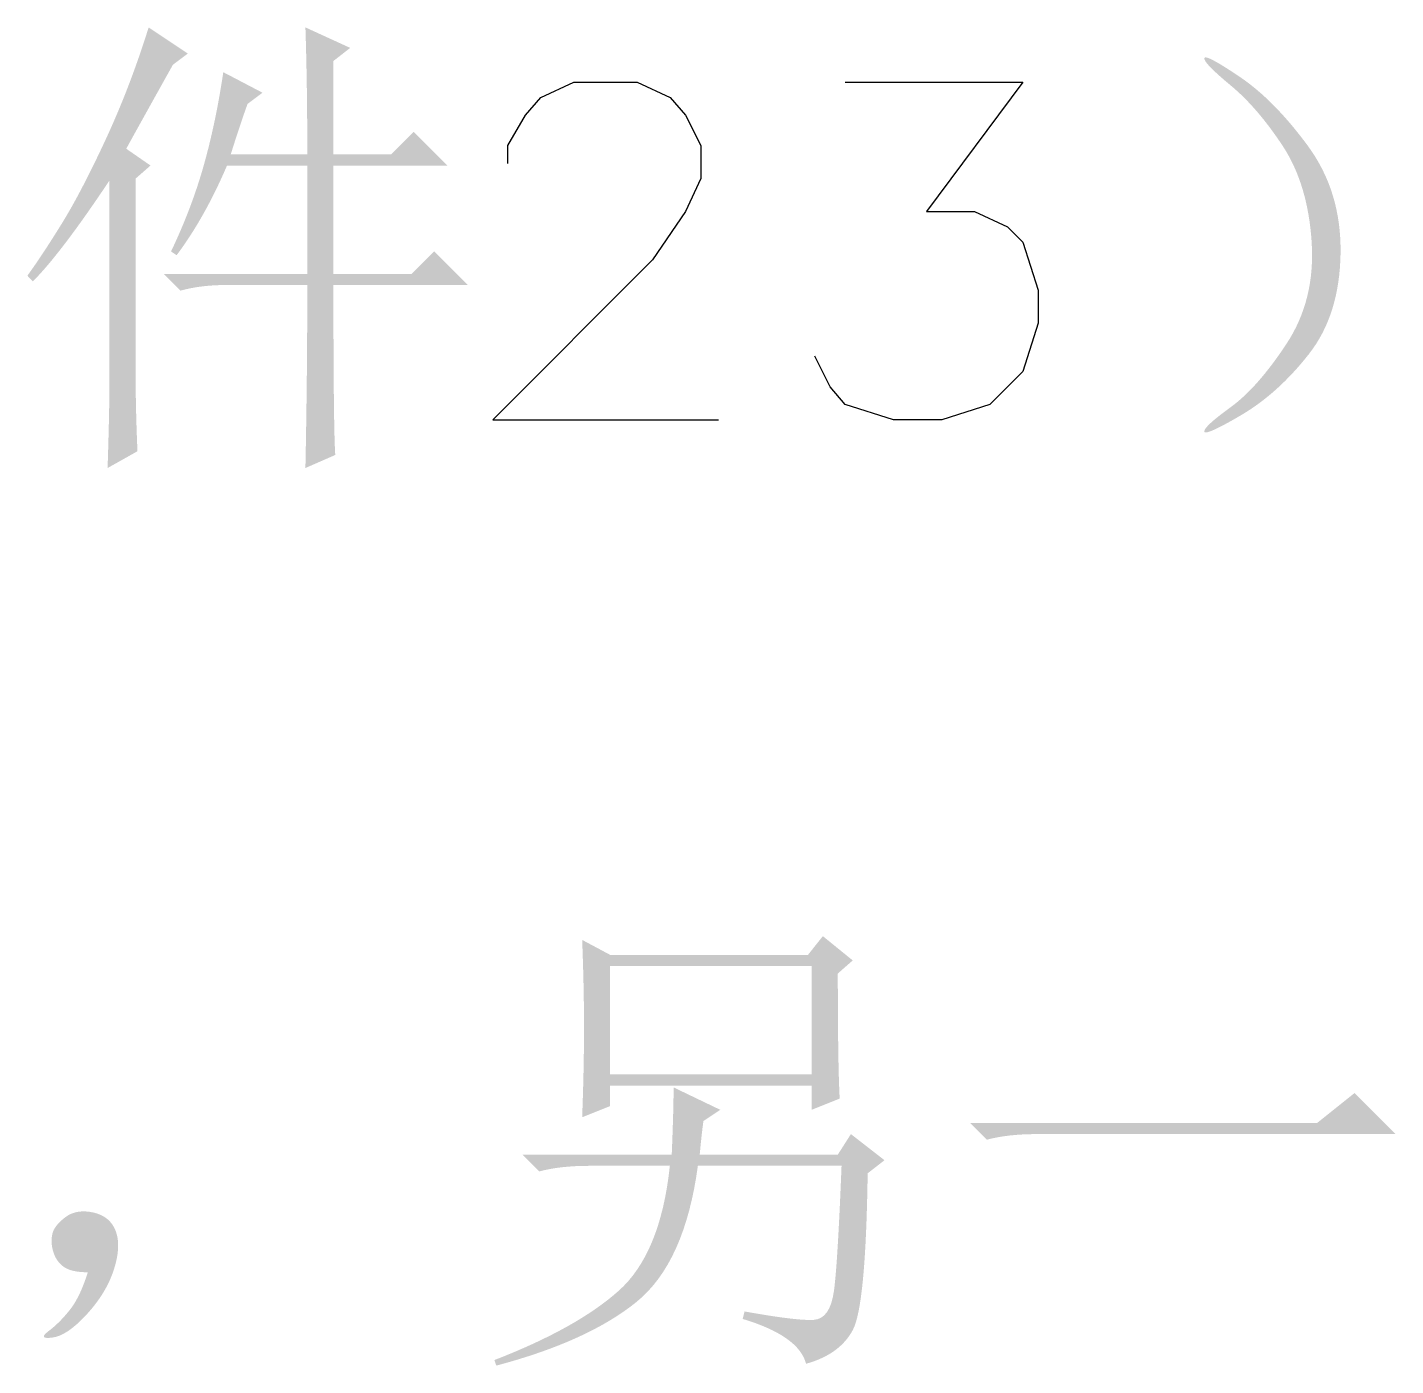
# Model space of a CAD drawing. Header units: millimetres. Extents: x 0 to 841, y 0 to 1189.
# Drawn here: x 438.34 to 461.18, y 73.61 to 95.94 of the extents above; entities that cross this region are included whole.
import ezdxf

# ---------------------------------------------------------------- set-up
doc = ezdxf.new("R2010")
doc.units = ezdxf.units.MM
doc.layers.add('C00-00-00', color=7, linetype='Continuous')

msp = doc.modelspace()

# ---------------------------------------------------------------- hatches: boundary and pattern name
at = {"layer": 'C00-00-00'}
h = msp.add_hatch(color=256, dxfattribs=at)
edge = h.paths.add_edge_path(flags=0)
edge.add_spline(control_points=[(443.014869, 93.817573), (443.014869, 94.606362), (443.004396, 95.312469), (442.98345, 95.935342), (442.98345, 95.935342), (443.730898, 95.593038), (443.730898, 95.593038), (443.730898, 95.593038), (443.45088, 95.374756), (443.45088, 95.374756), (443.45088, 95.374756), (443.45088, 93.817573), (443.45088, 93.817573), (443.45088, 93.817573), (444.416058, 93.817573), (444.416058, 93.817573), (444.416058, 93.817573), (444.789782, 94.191297), (444.789782, 94.191297), (444.789782, 94.191297), (445.350368, 93.630711), (445.350368, 93.630711), (445.350368, 93.630711), (443.45088, 93.630711), (443.45088, 93.630711), (443.45088, 93.630711), (443.45088, 91.824379), (443.45088, 91.824379), (443.45088, 91.824379), (444.758914, 91.824379), (444.758914, 91.824379), (444.758914, 91.824379), (445.132638, 92.198103), (445.132638, 92.198103), (445.132638, 92.198103), (445.693224, 91.637517), (445.693224, 91.637517), (445.693224, 91.637517), (443.45088, 91.637517), (443.45088, 91.637517), (443.45088, 90.059387), (443.460802, 89.115156), (443.481748, 88.803168), (443.481748, 88.803168), (442.98345, 88.585438), (442.98345, 88.585438), (443.004396, 89.602981), (443.014869, 90.619973), (443.014869, 91.637517), (443.014869, 91.637517), (441.644548, 91.637517), (441.644548, 91.637517), (441.374452, 91.637517), (441.125303, 91.606097), (440.8971, 91.544361), (440.8971, 91.544361), (440.616531, 91.824379), (440.616531, 91.824379), (440.616531, 91.824379), (443.014869, 91.824379), (443.014869, 91.824379), (443.014869, 91.824379), (443.014869, 93.630711), (443.014869, 93.630711), (443.014869, 93.630711), (441.675416, 93.630711), (441.675416, 93.630711), (441.426267, 93.049179), (441.145698, 92.55088), (440.834813, 92.135815), (440.834813, 92.135815), (440.741106, 92.198103), (440.741106, 92.198103), (440.969309, 92.675455), (441.15121, 93.153359), (441.286258, 93.630711), (441.420754, 94.108064), (441.529895, 94.627308), (441.613129, 95.187894), (441.613129, 95.187894), (442.267421, 94.84559), (442.267421, 94.84559), (442.267421, 94.84559), (442.018272, 94.658728), (442.018272, 94.658728), (441.935038, 94.429973), (441.841332, 94.149405), (441.737703, 93.817573), (441.737703, 93.817573), (443.014869, 93.817573), (443.014869, 93.817573)], knot_values=[0, 0, 0, 0, 1, 1, 1, 2, 2, 2, 3, 3, 3, 4, 4, 4, 5, 5, 5, 6, 6, 6, 7, 7, 7, 8, 8, 8, 9, 9, 9, 10, 10, 10, 11, 11, 11, 12, 12, 12, 13, 13, 13, 14, 14, 14, 15, 15, 15, 16, 16, 16, 17, 17, 17, 18, 18, 18, 19, 19, 19, 20, 20, 20, 21, 21, 21, 22, 22, 22, 23, 23, 23, 24, 24, 24, 25, 25, 25, 26, 26, 26, 27, 27, 27, 28, 28, 28, 29, 29, 29, 30, 30, 30, 30], degree=3, periodic=1)
edge = h.paths.add_edge_path(flags=0)
edge.add_spline(control_points=[(439.682221, 88.585438), (439.703168, 89.229257), (439.713641, 89.727556), (439.713641, 90.080334), (439.713641, 90.080334), (439.713641, 93.381562), (439.713641, 93.381562), (439.17345, 92.571827), (438.747912, 92.011241), (438.436475, 91.699804), (438.436475, 91.699804), (438.34332, 91.793511), (438.34332, 91.793511), (438.509235, 92.021714), (438.701058, 92.312204), (438.91934, 92.664982), (439.13707, 93.01776), (439.380707, 93.48519), (439.650802, 94.066722), (439.920898, 94.647703), (440.159574, 95.270577), (440.367382, 95.935342), (440.367382, 95.935342), (441.021675, 95.499331), (441.021675, 95.499331), (441.021675, 95.499331), (440.772525, 95.312469), (440.772525, 95.312469), (440.377855, 94.606362), (440.118233, 94.139483), (439.993658, 93.91128), (439.993658, 93.91128), (440.398801, 93.630711), (440.398801, 93.630711), (440.398801, 93.630711), (440.149652, 93.412981), (440.149652, 93.412981), (440.149652, 93.412981), (440.149652, 90.17404), (440.149652, 90.17404), (440.149652, 89.800316), (440.159574, 89.364305), (440.18052, 88.865455), (440.18052, 88.865455), (439.682221, 88.585438), (439.682221, 88.585438)], knot_values=[0, 0, 0, 0, 1, 1, 1, 2, 2, 2, 3, 3, 3, 4, 4, 4, 5, 5, 5, 6, 6, 6, 7, 7, 7, 8, 8, 8, 9, 9, 9, 10, 10, 10, 11, 11, 11, 12, 12, 12, 13, 13, 13, 14, 14, 14, 15, 15, 15, 15], degree=3, periodic=1)
h = msp.add_hatch(color=256, dxfattribs=at)
edge = h.paths.add_edge_path(flags=0)
edge.add_spline(control_points=[(459.729165, 90.484926), (459.386309, 90.048914), (459.012585, 89.711571), (458.607993, 89.472894), (458.20285, 89.234218), (457.995042, 89.141063), (457.98512, 89.192877), (457.974647, 89.244691), (458.120168, 89.379739), (458.421131, 89.597469), (458.722095, 89.81575), (459.033532, 90.168528), (459.355441, 90.656354), (459.677351, 91.144179), (459.81736, 91.709726), (459.776019, 92.353545), (459.734126, 92.997365), (459.573171, 93.532044), (459.293154, 93.957582), (459.012585, 94.38312), (458.722095, 94.721015), (458.421131, 94.970164), (458.120168, 95.219314), (457.974647, 95.369795), (457.98512, 95.42161), (457.995042, 95.473424), (458.192377, 95.369244), (458.576574, 95.110173), (458.960771, 94.850551), (459.340007, 94.466354), (459.713731, 93.957582), (460.087455, 93.44881), (460.268805, 92.851844), (460.258332, 92.166683), (460.247859, 91.481523), (460.07147, 90.920937), (459.729165, 90.484926), (459.729165, 90.484926), (459.729165, 90.484926), (459.729165, 90.484926)], knot_values=[0, 0, 0, 0, 1, 1, 1, 2, 2, 2, 3, 3, 3, 4, 4, 4, 5, 5, 5, 6, 6, 6, 7, 7, 7, 8, 8, 8, 9, 9, 9, 10, 10, 10, 11, 11, 11, 12, 12, 12, 13, 13, 13, 13], degree=3, periodic=1)
h = msp.add_hatch(color=256, dxfattribs=at)
edge = h.paths.add_edge_path(flags=0)
edge.add_spline(control_points=[(447.602024, 77.756229), (447.622419, 78.295869), (447.632892, 78.794167), (447.632892, 79.251125), (447.632892, 79.707531), (447.622419, 80.195356), (447.602024, 80.714601), (447.602024, 80.714601), (448.068904, 80.465452), (448.068904, 80.465452), (448.068904, 80.465452), (451.370132, 80.465452), (451.370132, 80.465452), (451.370132, 80.465452), (451.619281, 80.776889), (451.619281, 80.776889), (451.619281, 80.776889), (452.11758, 80.372297), (452.11758, 80.372297), (452.11758, 80.372297), (451.868431, 80.154015), (451.868431, 80.154015), (451.868431, 79.136472), (451.878904, 78.441389), (451.89985, 78.067666), (451.89985, 78.067666), (451.432419, 77.880804), (451.432419, 77.880804), (451.432419, 77.880804), (451.432419, 78.285396), (451.432419, 78.285396), (451.432419, 78.285396), (448.068904, 78.285396), (448.068904, 78.285396), (448.068904, 78.285396), (448.068904, 77.943091), (448.068904, 77.943091), (448.068904, 77.943091), (447.602024, 77.756229), (447.602024, 77.756229)], knot_values=[0, 0, 0, 0, 1, 1, 1, 2, 2, 2, 3, 3, 3, 4, 4, 4, 5, 5, 5, 6, 6, 6, 7, 7, 7, 8, 8, 8, 9, 9, 9, 10, 10, 10, 11, 11, 11, 12, 12, 12, 13, 13, 13, 13], degree=3, periodic=1)
edge = h.paths.add_edge_path(flags=0)
edge.add_spline(control_points=[(448.068904, 80.27859), (448.068904, 80.27859), (448.068904, 78.472258), (448.068904, 78.472258), (448.068904, 78.472258), (451.432419, 78.472258), (451.432419, 78.472258), (451.432419, 78.472258), (451.432419, 80.27859), (451.432419, 80.27859), (451.432419, 80.27859), (448.068904, 80.27859), (448.068904, 80.27859)], knot_values=[0, 0, 0, 0, 1, 1, 1, 2, 2, 2, 3, 3, 3, 4, 4, 4, 4], degree=3, periodic=1)
edge = h.paths.add_edge_path(flags=0)
edge.add_spline(control_points=[(449.626087, 77.693942), (449.605141, 77.548421), (449.584746, 77.361559), (449.5638, 77.133356), (449.5638, 77.133356), (451.868431, 77.133356), (451.868431, 77.133356), (451.868431, 77.133356), (452.086712, 77.47566), (452.086712, 77.47566), (452.086712, 77.47566), (452.647298, 77.039649), (452.647298, 77.039649), (452.647298, 77.039649), (452.366729, 76.821919), (452.366729, 76.821919), (452.345783, 75.347418), (452.263101, 74.475396), (452.11758, 74.205851), (451.972059, 73.935756), (451.712988, 73.748894), (451.339264, 73.644714), (451.25603, 73.956702), (450.903253, 74.205851), (450.280379, 74.392713), (450.280379, 74.392713), (450.311247, 74.517288), (450.311247, 74.517288), (450.892228, 74.413108), (451.276425, 74.366255), (451.463287, 74.376728), (451.650149, 74.387201), (451.764251, 74.553117), (451.806143, 74.875027), (451.847484, 75.196936), (451.888826, 75.887058), (451.930718, 76.946494), (451.930718, 76.946494), (449.532932, 76.946494), (449.532932, 76.946494), (449.387411, 75.866663), (449.044555, 75.108742), (448.504915, 74.672731), (447.964724, 74.236719), (447.186408, 73.883942), (446.169416, 73.613846), (446.169416, 73.613846), (446.137997, 73.707001), (446.137997, 73.707001), (447.05136, 74.06033), (447.741482, 74.443976), (448.208912, 74.859593), (448.676343, 75.274658), (448.961872, 75.970291), (449.065501, 76.946494), (449.065501, 76.946494), (447.726599, 76.946494), (447.726599, 76.946494), (447.394216, 76.946494), (447.113648, 76.915074), (446.885445, 76.852787), (446.885445, 76.852787), (446.605427, 77.133356), (446.605427, 77.133356), (446.605427, 77.133356), (449.09692, 77.133356), (449.09692, 77.133356), (449.117315, 77.631654), (449.127788, 78.005378), (449.127788, 78.254528), (449.127788, 78.254528), (449.906655, 77.880804), (449.906655, 77.880804), (449.906655, 77.880804), (449.626087, 77.693942), (449.626087, 77.693942)], knot_values=[0, 0, 0, 0, 1, 1, 1, 2, 2, 2, 3, 3, 3, 4, 4, 4, 5, 5, 5, 6, 6, 6, 7, 7, 7, 8, 8, 8, 9, 9, 9, 10, 10, 10, 11, 11, 11, 12, 12, 12, 13, 13, 13, 14, 14, 14, 15, 15, 15, 16, 16, 16, 17, 17, 17, 18, 18, 18, 19, 19, 19, 20, 20, 20, 21, 21, 21, 22, 22, 22, 23, 23, 23, 24, 24, 24, 25, 25, 25, 25], degree=3, periodic=1)
h = msp.add_hatch(color=256, dxfattribs=at)
edge = h.paths.add_edge_path(flags=0)
edge.add_spline(control_points=[(454.076709, 77.662522), (454.076709, 77.662522), (459.869431, 77.662522), (459.869431, 77.662522), (459.869431, 77.662522), (460.492304, 78.160821), (460.492304, 78.160821), (460.492304, 78.160821), (461.177464, 77.47566), (461.177464, 77.47566), (461.177464, 77.47566), (455.197881, 77.47566), (455.197881, 77.47566), (454.865498, 77.47566), (454.585481, 77.444241), (454.357278, 77.382505), (454.357278, 77.382505), (454.076709, 77.662522), (454.076709, 77.662522)], knot_values=[0, 0, 0, 0, 1, 1, 1, 2, 2, 2, 3, 3, 3, 4, 4, 4, 5, 5, 5, 6, 6, 6, 6], degree=3, periodic=1)
h = msp.add_hatch(color=256, dxfattribs=at)
edge = h.paths.add_edge_path(flags=0)
edge.add_spline(control_points=[(439.055872, 74.548156), (439.169974, 74.693677), (439.268642, 74.900934), (439.351875, 75.171029), (439.164462, 75.171029), (439.029414, 75.201897), (438.946732, 75.264185), (438.863498, 75.326472), (438.806172, 75.409705), (438.775304, 75.513334), (438.744436, 75.616962), (438.738924, 75.71563), (438.75987, 75.809337), (438.780816, 75.903043), (438.853576, 75.996199), (438.978151, 76.089905), (439.102726, 76.18306), (439.258168, 76.208968), (439.44503, 76.167626), (439.631892, 76.125734), (439.756467, 76.022106), (439.818754, 75.85619), (439.881042, 75.689723), (439.870569, 75.476954), (439.787886, 75.217883), (439.704653, 74.95826), (439.554171, 74.709111), (439.33589, 74.470435), (439.117609, 74.231758), (438.925786, 74.102223), (438.75987, 74.081277), (438.593403, 74.06033), (438.573008, 74.096711), (438.697583, 74.189866), (438.822157, 74.283573), (438.94122, 74.402635), (439.055872, 74.548156), (439.055872, 74.548156), (439.055872, 74.548156), (439.055872, 74.548156)], knot_values=[0, 0, 0, 0, 1, 1, 1, 2, 2, 2, 3, 3, 3, 4, 4, 4, 5, 5, 5, 6, 6, 6, 7, 7, 7, 8, 8, 8, 9, 9, 9, 10, 10, 10, 11, 11, 11, 12, 12, 12, 13, 13, 13, 13], degree=3, periodic=1)

# ---------------------------------------------------------------- linework, layer by layer
at = {"layer": 'C00-00-00', "lineweight": 25}
for points in [[(446.362667, 93.666028), (446.362667, 93.962361), (446.659, 94.470361), (446.913, 94.766694), (447.463333, 95.020694), (448.521667, 95.020694), (449.072, 94.766694), (449.326, 94.470361), (449.58, 93.962361), (449.58, 93.412028), (449.326, 92.861694), (448.775667, 92.057361), (446.108667, 89.390361), (449.876333, 89.390361)], [(451.993, 95.020694), (454.956333, 95.020694), (453.347667, 92.861694), (454.152, 92.861694), (454.702333, 92.607694), (454.956333, 92.353694), (455.210333, 91.549361), (455.210333, 90.999028), (454.956333, 90.194694), (454.406, 89.644361), (453.601667, 89.390361), (452.797333, 89.390361), (451.993, 89.644361), (451.739, 89.940694), (451.485, 90.448694)]]:
    msp.add_lwpolyline(points, dxfattribs=at)

doc.saveas('drawing.dxf')
